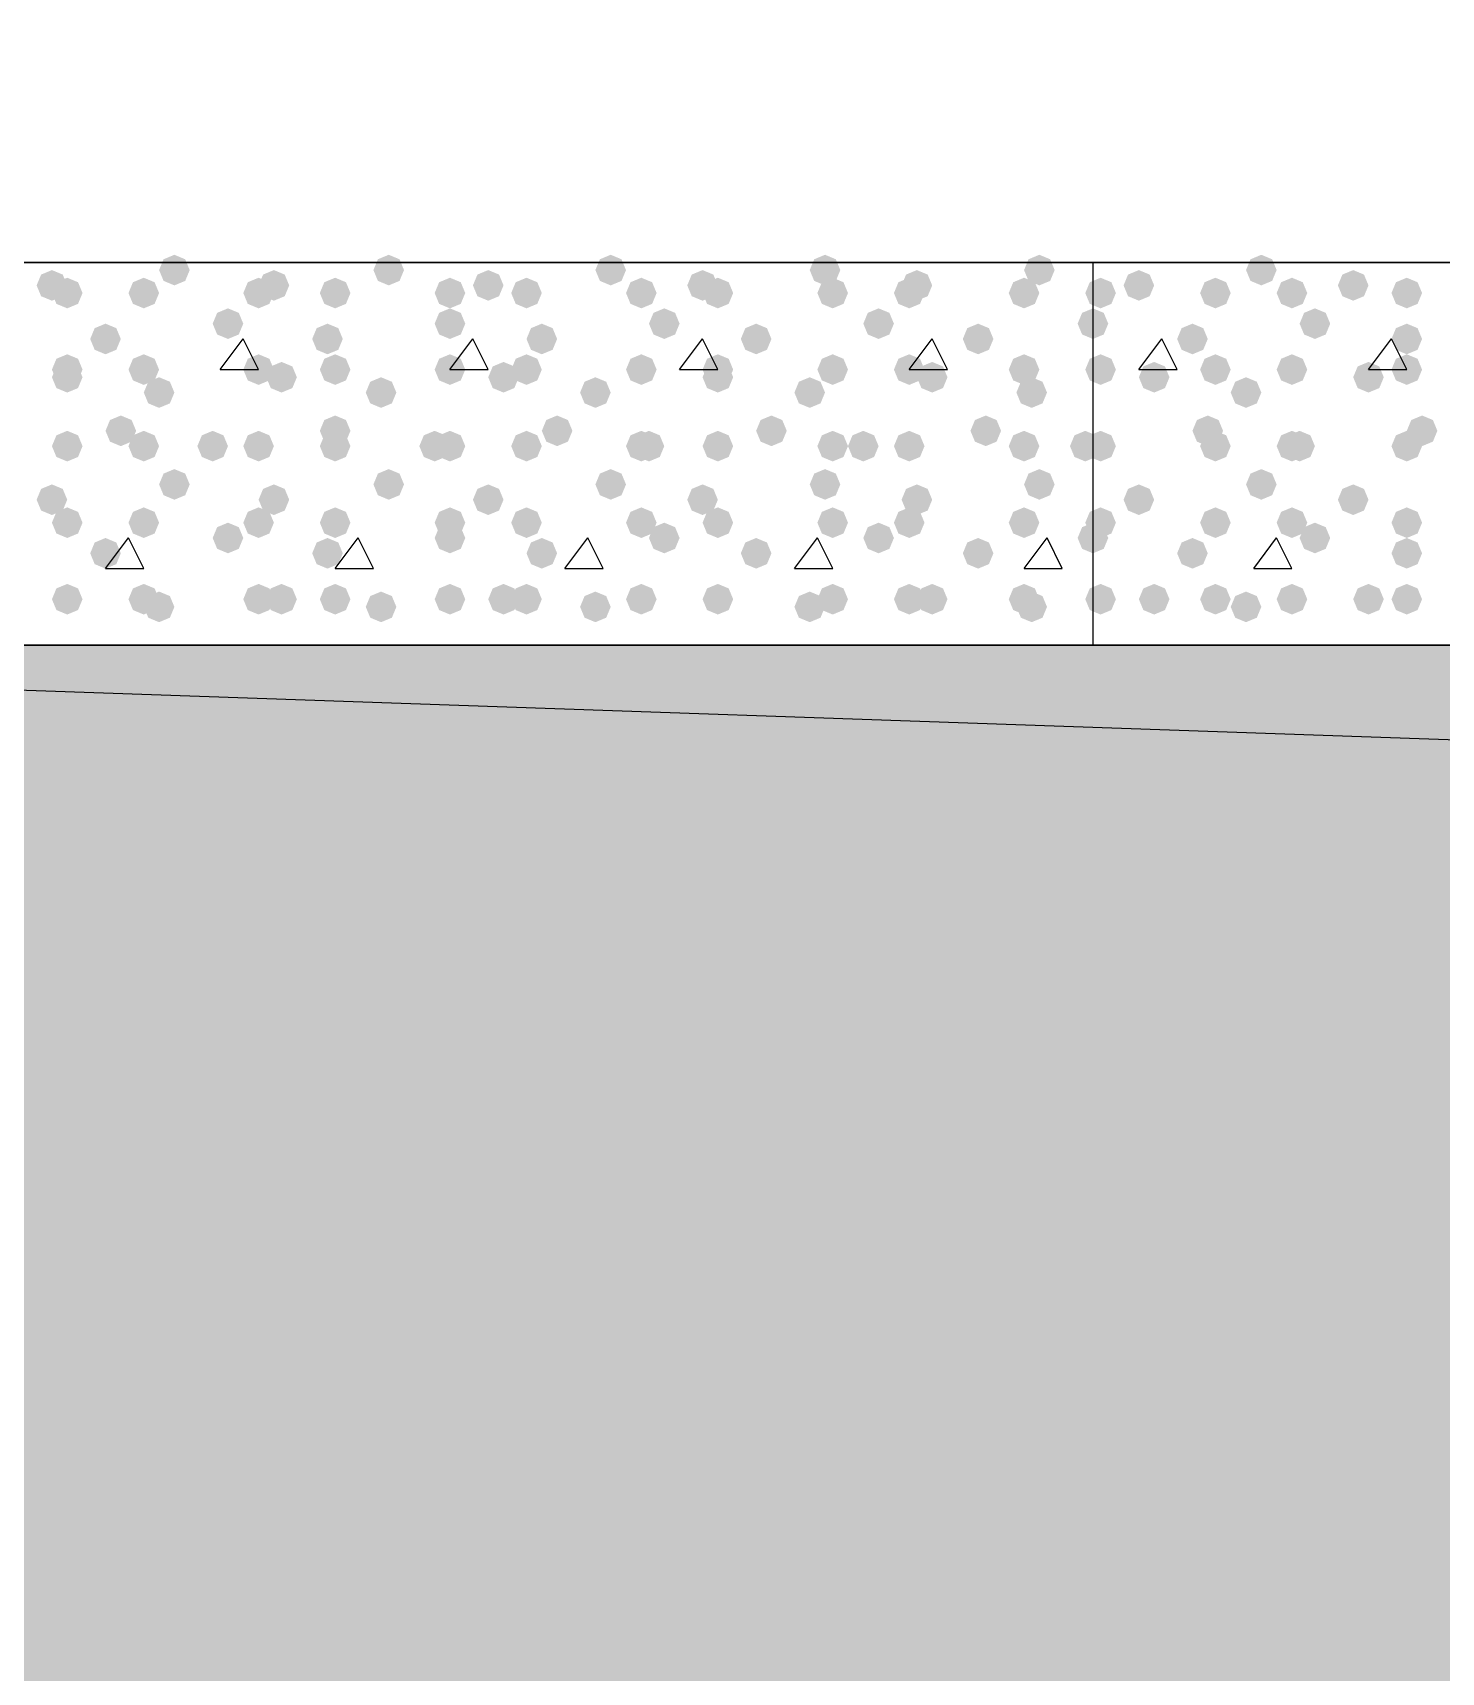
# Model space of a CAD drawing. Header units: millimetres. Extents: x 0 to 420, y 0 to 297.
# Drawn here: x 46.93 to 54.72, y 156.58 to 165.65 of the extents above; entities that cross this region are included whole.
import ezdxf

# ---------------------------------------------------------------- set-up
doc = ezdxf.new("R2010")
doc.units = ezdxf.units.MM
doc.layers.get('0').update_dxf_attribs({"linetype": 'CONTINUOUS'})

msp = doc.modelspace()

# ---------------------------------------------------------------- hatches: boundary and pattern name
at = {"true_color": 0x000008}
for points in [[(47.794333, 164.338), (47.769462, 164.278204), (47.709667, 164.253333), (47.649871, 164.278204), (47.625, 164.338), (47.649871, 164.397796), (47.709667, 164.422667), (47.769462, 164.397796)], [(48.979667, 164.338), (48.954796, 164.278204), (48.895, 164.253333), (48.835204, 164.278204), (48.810333, 164.338), (48.835204, 164.397796), (48.895, 164.422667), (48.954796, 164.397796)], [(50.207333, 164.338), (50.182463, 164.278204), (50.122667, 164.253333), (50.062871, 164.278204), (50.038, 164.338), (50.062871, 164.397796), (50.122667, 164.422667), (50.182462, 164.397796)], [(51.392667, 164.338), (51.367796, 164.278204), (51.308, 164.253333), (51.248204, 164.278204), (51.223333, 164.338), (51.248204, 164.397796), (51.308, 164.422667), (51.367796, 164.397796)], [(52.578, 164.338), (52.553129, 164.278204), (52.493333, 164.253333), (52.433538, 164.278204), (52.408667, 164.338), (52.433537, 164.397796), (52.493333, 164.422667), (52.553129, 164.397796)], [(47.117, 164.253333), (47.092129, 164.193537), (47.032333, 164.168667), (46.972538, 164.193537), (46.947667, 164.253333), (46.972537, 164.313129), (47.032333, 164.338), (47.092129, 164.313129)], [(47.201667, 164.211), (47.176796, 164.151204), (47.117, 164.126333), (47.057204, 164.151204), (47.032333, 164.211), (47.057204, 164.270796), (47.117, 164.295667), (47.176796, 164.270796)], [(47.625, 164.211), (47.600129, 164.151204), (47.540333, 164.126333), (47.480538, 164.151204), (47.455667, 164.211), (47.480537, 164.270796), (47.540333, 164.295667), (47.600129, 164.270796)], [(48.26, 164.211), (48.235129, 164.151204), (48.175333, 164.126333), (48.115538, 164.151204), (48.090667, 164.211), (48.115537, 164.270796), (48.175333, 164.295667), (48.235129, 164.270796)], [(48.344667, 164.253333), (48.319796, 164.193537), (48.26, 164.168667), (48.200204, 164.193537), (48.175333, 164.253333), (48.200204, 164.313129), (48.26, 164.338), (48.319796, 164.313129)], [(48.683333, 164.211), (48.658463, 164.151204), (48.598667, 164.126333), (48.538871, 164.151204), (48.514, 164.211), (48.538871, 164.270796), (48.598667, 164.295667), (48.658462, 164.270796)], [(49.318333, 164.211), (49.293463, 164.151204), (49.233667, 164.126333), (49.173871, 164.151204), (49.149, 164.211), (49.173871, 164.270796), (49.233667, 164.295667), (49.293462, 164.270796)], [(49.53, 164.253333), (49.505129, 164.193537), (49.445333, 164.168667), (49.385538, 164.193537), (49.360667, 164.253333), (49.385537, 164.313129), (49.445333, 164.338), (49.505129, 164.313129)], [(49.741667, 164.211), (49.716796, 164.151204), (49.657, 164.126333), (49.597204, 164.151204), (49.572333, 164.211), (49.597204, 164.270796), (49.657, 164.295667), (49.716796, 164.270796)], [(50.376667, 164.211), (50.351796, 164.151204), (50.292, 164.126333), (50.232204, 164.151204), (50.207333, 164.211), (50.232204, 164.270796), (50.292, 164.295667), (50.351796, 164.270796)], [(50.715333, 164.253333), (50.690463, 164.193537), (50.630667, 164.168667), (50.570871, 164.193537), (50.546, 164.253333), (50.570871, 164.313129), (50.630667, 164.338), (50.690462, 164.313129)], [(50.8, 164.211), (50.775129, 164.151204), (50.715333, 164.126333), (50.655538, 164.151204), (50.630667, 164.211), (50.655537, 164.270796), (50.715333, 164.295667), (50.775129, 164.270796)], [(51.435, 164.211), (51.410129, 164.151204), (51.350333, 164.126333), (51.290538, 164.151204), (51.265667, 164.211), (51.290537, 164.270796), (51.350333, 164.295667), (51.410129, 164.270796)], [(51.858333, 164.211), (51.833463, 164.151204), (51.773667, 164.126333), (51.713871, 164.151204), (51.689, 164.211), (51.713871, 164.270796), (51.773667, 164.295667), (51.833462, 164.270796)], [(51.900667, 164.253333), (51.875796, 164.193537), (51.816, 164.168667), (51.756204, 164.193537), (51.731333, 164.253333), (51.756204, 164.313129), (51.816, 164.338), (51.875796, 164.313129)], [(52.493333, 164.211), (52.468463, 164.151204), (52.408667, 164.126333), (52.348871, 164.151204), (52.324, 164.211), (52.348871, 164.270796), (52.408667, 164.295667), (52.468462, 164.270796)], [(48.090667, 164.041667), (48.065796, 163.981871), (48.006, 163.957), (47.946204, 163.981871), (47.921333, 164.041667), (47.946204, 164.101462), (48.006, 164.126333), (48.065796, 164.101463)], [(49.318333, 164.041667), (49.293463, 163.981871), (49.233667, 163.957), (49.173871, 163.981871), (49.149, 164.041667), (49.173871, 164.101462), (49.233667, 164.126333), (49.293462, 164.101463)], [(50.503667, 164.041667), (50.478796, 163.981871), (50.419, 163.957), (50.359204, 163.981871), (50.334333, 164.041667), (50.359204, 164.101462), (50.419, 164.126333), (50.478796, 164.101463)], [(51.689, 164.041667), (51.664129, 163.981871), (51.604333, 163.957), (51.544538, 163.981871), (51.519667, 164.041667), (51.544537, 164.101462), (51.604333, 164.126333), (51.664129, 164.101463)], [(47.413333, 163.957), (47.388463, 163.897204), (47.328667, 163.872333), (47.268871, 163.897204), (47.244, 163.957), (47.268871, 164.016796), (47.328667, 164.041667), (47.388462, 164.016796)], [(48.641, 163.957), (48.616129, 163.897204), (48.556333, 163.872333), (48.496537, 163.897204), (48.471667, 163.957), (48.496537, 164.016796), (48.556333, 164.041667), (48.616129, 164.016796)], [(49.826333, 163.957), (49.801463, 163.897204), (49.741667, 163.872333), (49.681871, 163.897204), (49.657, 163.957), (49.681871, 164.016796), (49.741667, 164.041667), (49.801462, 164.016796)], [(51.011667, 163.957), (50.986796, 163.897204), (50.927, 163.872333), (50.867204, 163.897204), (50.842333, 163.957), (50.867204, 164.016796), (50.927, 164.041667), (50.986796, 164.016796)], [(52.239333, 163.957), (52.214462, 163.897204), (52.154667, 163.872333), (52.094871, 163.897204), (52.07, 163.957), (52.094871, 164.016796), (52.154667, 164.041667), (52.214462, 164.016796)], [(47.201667, 163.787667), (47.176796, 163.727871), (47.117, 163.703), (47.057204, 163.727871), (47.032333, 163.787667), (47.057204, 163.847462), (47.117, 163.872333), (47.176796, 163.847463)], [(47.625, 163.787667), (47.600129, 163.727871), (47.540333, 163.703), (47.480538, 163.727871), (47.455667, 163.787667), (47.480537, 163.847462), (47.540333, 163.872333), (47.600129, 163.847463)], [(48.26, 163.787667), (48.235129, 163.727871), (48.175333, 163.703), (48.115538, 163.727871), (48.090667, 163.787667), (48.115537, 163.847462), (48.175333, 163.872333), (48.235129, 163.847463)], [(48.683333, 163.787667), (48.658463, 163.727871), (48.598667, 163.703), (48.538871, 163.727871), (48.514, 163.787667), (48.538871, 163.847462), (48.598667, 163.872333), (48.658462, 163.847463)], [(49.318333, 163.787667), (49.293463, 163.727871), (49.233667, 163.703), (49.173871, 163.727871), (49.149, 163.787667), (49.173871, 163.847462), (49.233667, 163.872333), (49.293462, 163.847463)], [(49.741667, 163.787667), (49.716796, 163.727871), (49.657, 163.703), (49.597204, 163.727871), (49.572333, 163.787667), (49.597204, 163.847462), (49.657, 163.872333), (49.716796, 163.847463)], [(50.376667, 163.787667), (50.351796, 163.727871), (50.292, 163.703), (50.232204, 163.727871), (50.207333, 163.787667), (50.232204, 163.847462), (50.292, 163.872333), (50.351796, 163.847463)], [(50.8, 163.787667), (50.775129, 163.727871), (50.715333, 163.703), (50.655538, 163.727871), (50.630667, 163.787667), (50.655537, 163.847462), (50.715333, 163.872333), (50.775129, 163.847463)], [(51.435, 163.787667), (51.410129, 163.727871), (51.350333, 163.703), (51.290538, 163.727871), (51.265667, 163.787667), (51.290537, 163.847462), (51.350333, 163.872333), (51.410129, 163.847463)], [(51.858333, 163.787667), (51.833463, 163.727871), (51.773667, 163.703), (51.713871, 163.727871), (51.689, 163.787667), (51.713871, 163.847462), (51.773667, 163.872333), (51.833462, 163.847463)], [(52.493333, 163.787667), (52.468463, 163.727871), (52.408667, 163.703), (52.348871, 163.727871), (52.324, 163.787667), (52.348871, 163.847462), (52.408667, 163.872333), (52.468462, 163.847463)], [(47.201667, 163.745333), (47.176796, 163.685537), (47.117, 163.660667), (47.057204, 163.685537), (47.032333, 163.745333), (47.057204, 163.805129), (47.117, 163.83), (47.176796, 163.805129)], [(48.387, 163.745333), (48.362129, 163.685537), (48.302333, 163.660667), (48.242538, 163.685537), (48.217667, 163.745333), (48.242537, 163.805129), (48.302333, 163.83), (48.362129, 163.805129)], [(49.614667, 163.745333), (49.589796, 163.685537), (49.53, 163.660667), (49.470204, 163.685537), (49.445333, 163.745333), (49.470204, 163.805129), (49.53, 163.83), (49.589796, 163.805129)], [(50.8, 163.745333), (50.775129, 163.685537), (50.715333, 163.660667), (50.655538, 163.685537), (50.630667, 163.745333), (50.655537, 163.805129), (50.715333, 163.83), (50.775129, 163.805129)], [(51.985333, 163.745333), (51.960463, 163.685537), (51.900667, 163.660667), (51.840871, 163.685537), (51.816, 163.745333), (51.840871, 163.805129), (51.900667, 163.83), (51.960462, 163.805129)], [(47.709667, 163.660667), (47.684796, 163.600871), (47.625, 163.576), (47.565204, 163.600871), (47.540333, 163.660667), (47.565204, 163.720462), (47.625, 163.745333), (47.684796, 163.720463)], [(48.937333, 163.660667), (48.912463, 163.600871), (48.852667, 163.576), (48.792871, 163.600871), (48.768, 163.660667), (48.792871, 163.720462), (48.852667, 163.745333), (48.912462, 163.720463)], [(50.122667, 163.660667), (50.097796, 163.600871), (50.038, 163.576), (49.978204, 163.600871), (49.953333, 163.660667), (49.978204, 163.720462), (50.038, 163.745333), (50.097796, 163.720463)], [(51.308, 163.660667), (51.283129, 163.600871), (51.223333, 163.576), (51.163537, 163.600871), (51.138667, 163.660667), (51.163537, 163.720462), (51.223333, 163.745333), (51.283129, 163.720463)], [(52.535667, 163.660667), (52.510796, 163.600871), (52.451, 163.576), (52.391204, 163.600871), (52.366333, 163.660667), (52.391204, 163.720462), (52.451, 163.745333), (52.510796, 163.720463)], [(47.498, 163.449), (47.473129, 163.389204), (47.413333, 163.364333), (47.353537, 163.389204), (47.328667, 163.449), (47.353537, 163.508796), (47.413333, 163.533667), (47.473129, 163.508796)], [(48.683333, 163.449), (48.658463, 163.389204), (48.598667, 163.364333), (48.538871, 163.389204), (48.514, 163.449), (48.538871, 163.508796), (48.598667, 163.533667), (48.658462, 163.508796)], [(49.911, 163.449), (49.886129, 163.389204), (49.826333, 163.364333), (49.766537, 163.389204), (49.741667, 163.449), (49.766537, 163.508796), (49.826333, 163.533667), (49.886129, 163.508796)], [(51.096333, 163.449), (51.071462, 163.389204), (51.011667, 163.364333), (50.951871, 163.389204), (50.927, 163.449), (50.951871, 163.508796), (51.011667, 163.533667), (51.071462, 163.508796)], [(52.281667, 163.449), (52.256796, 163.389204), (52.197, 163.364333), (52.137204, 163.389204), (52.112333, 163.449), (52.137204, 163.508796), (52.197, 163.533667), (52.256796, 163.508796)], [(47.201667, 163.364333), (47.176796, 163.304537), (47.117, 163.279667), (47.057204, 163.304537), (47.032333, 163.364333), (47.057204, 163.424129), (47.117, 163.449), (47.176796, 163.424129)], [(47.625, 163.364333), (47.600129, 163.304537), (47.540333, 163.279667), (47.480538, 163.304537), (47.455667, 163.364333), (47.480537, 163.424129), (47.540333, 163.449), (47.600129, 163.424129)], [(48.006, 163.364333), (47.981129, 163.304537), (47.921333, 163.279667), (47.861537, 163.304537), (47.836667, 163.364333), (47.861537, 163.424129), (47.921333, 163.449), (47.981129, 163.424129)], [(48.26, 163.364333), (48.235129, 163.304537), (48.175333, 163.279667), (48.115538, 163.304537), (48.090667, 163.364333), (48.115537, 163.424129), (48.175333, 163.449), (48.235129, 163.424129)], [(48.683333, 163.364333), (48.658463, 163.304537), (48.598667, 163.279667), (48.538871, 163.304537), (48.514, 163.364333), (48.538871, 163.424129), (48.598667, 163.449), (48.658462, 163.424129)], [(49.233667, 163.364333), (49.208796, 163.304537), (49.149, 163.279667), (49.089204, 163.304537), (49.064333, 163.364333), (49.089204, 163.424129), (49.149, 163.449), (49.208796, 163.424129)], [(49.318333, 163.364333), (49.293463, 163.304537), (49.233667, 163.279667), (49.173871, 163.304537), (49.149, 163.364333), (49.173871, 163.424129), (49.233667, 163.449), (49.293462, 163.424129)], [(49.741667, 163.364333), (49.716796, 163.304537), (49.657, 163.279667), (49.597204, 163.304537), (49.572333, 163.364333), (49.597204, 163.424129), (49.657, 163.449), (49.716796, 163.424129)], [(50.376667, 163.364333), (50.351796, 163.304537), (50.292, 163.279667), (50.232204, 163.304537), (50.207333, 163.364333), (50.232204, 163.424129), (50.292, 163.449), (50.351796, 163.424129)], [(50.419, 163.364333), (50.394129, 163.304537), (50.334333, 163.279667), (50.274538, 163.304537), (50.249667, 163.364333), (50.274537, 163.424129), (50.334333, 163.449), (50.394129, 163.424129)], [(50.8, 163.364333), (50.775129, 163.304537), (50.715333, 163.279667), (50.655538, 163.304537), (50.630667, 163.364333), (50.655537, 163.424129), (50.715333, 163.449), (50.775129, 163.424129)], [(51.435, 163.364333), (51.410129, 163.304537), (51.350333, 163.279667), (51.290538, 163.304537), (51.265667, 163.364333), (51.290537, 163.424129), (51.350333, 163.449), (51.410129, 163.424129)], [(51.604333, 163.364333), (51.579462, 163.304537), (51.519667, 163.279667), (51.459871, 163.304537), (51.435, 163.364333), (51.459871, 163.424129), (51.519667, 163.449), (51.579462, 163.424129)], [(51.858333, 163.364333), (51.833463, 163.304537), (51.773667, 163.279667), (51.713871, 163.304537), (51.689, 163.364333), (51.713871, 163.424129), (51.773667, 163.449), (51.833462, 163.424129)], [(52.493333, 163.364333), (52.468463, 163.304537), (52.408667, 163.279667), (52.348871, 163.304537), (52.324, 163.364333), (52.348871, 163.424129), (52.408667, 163.449), (52.468462, 163.424129)], [(52.832, 163.364333), (52.807129, 163.304537), (52.747333, 163.279667), (52.687538, 163.304537), (52.662667, 163.364333), (52.687537, 163.424129), (52.747333, 163.449), (52.807129, 163.424129)], [(47.794333, 163.152667), (47.769462, 163.092871), (47.709667, 163.068), (47.649871, 163.092871), (47.625, 163.152667), (47.649871, 163.212462), (47.709667, 163.237333), (47.769462, 163.212463)], [(48.979667, 163.152667), (48.954796, 163.092871), (48.895, 163.068), (48.835204, 163.092871), (48.810333, 163.152667), (48.835204, 163.212462), (48.895, 163.237333), (48.954796, 163.212463)], [(50.207333, 163.152667), (50.182463, 163.092871), (50.122667, 163.068), (50.062871, 163.092871), (50.038, 163.152667), (50.062871, 163.212462), (50.122667, 163.237333), (50.182462, 163.212463)], [(51.392667, 163.152667), (51.367796, 163.092871), (51.308, 163.068), (51.248204, 163.092871), (51.223333, 163.152667), (51.248204, 163.212462), (51.308, 163.237333), (51.367796, 163.212463)], [(52.578, 163.152667), (52.553129, 163.092871), (52.493333, 163.068), (52.433538, 163.092871), (52.408667, 163.152667), (52.433537, 163.212462), (52.493333, 163.237333), (52.553129, 163.212463)], [(47.117, 163.068), (47.092129, 163.008204), (47.032333, 162.983333), (46.972538, 163.008204), (46.947667, 163.068), (46.972537, 163.127796), (47.032333, 163.152667), (47.092129, 163.127796)], [(48.344667, 163.068), (48.319796, 163.008204), (48.26, 162.983333), (48.200204, 163.008204), (48.175333, 163.068), (48.200204, 163.127796), (48.26, 163.152667), (48.319796, 163.127796)], [(49.53, 163.068), (49.505129, 163.008204), (49.445333, 162.983333), (49.385538, 163.008204), (49.360667, 163.068), (49.385537, 163.127796), (49.445333, 163.152667), (49.505129, 163.127796)], [(50.715333, 163.068), (50.690463, 163.008204), (50.630667, 162.983333), (50.570871, 163.008204), (50.546, 163.068), (50.570871, 163.127796), (50.630667, 163.152667), (50.690462, 163.127796)], [(51.900667, 163.068), (51.875796, 163.008204), (51.816, 162.983333), (51.756204, 163.008204), (51.731333, 163.068), (51.756204, 163.127796), (51.816, 163.152667), (51.875796, 163.127796)], [(47.201667, 162.941), (47.176796, 162.881204), (47.117, 162.856333), (47.057204, 162.881204), (47.032333, 162.941), (47.057204, 163.000796), (47.117, 163.025667), (47.176796, 163.000796)], [(47.625, 162.941), (47.600129, 162.881204), (47.540333, 162.856333), (47.480538, 162.881204), (47.455667, 162.941), (47.480537, 163.000796), (47.540333, 163.025667), (47.600129, 163.000796)], [(48.26, 162.941), (48.235129, 162.881204), (48.175333, 162.856333), (48.115538, 162.881204), (48.090667, 162.941), (48.115537, 163.000796), (48.175333, 163.025667), (48.235129, 163.000796)], [(48.683333, 162.941), (48.658463, 162.881204), (48.598667, 162.856333), (48.538871, 162.881204), (48.514, 162.941), (48.538871, 163.000796), (48.598667, 163.025667), (48.658462, 163.000796)], [(49.318333, 162.941), (49.293463, 162.881204), (49.233667, 162.856333), (49.173871, 162.881204), (49.149, 162.941), (49.173871, 163.000796), (49.233667, 163.025667), (49.293462, 163.000796)], [(49.741667, 162.941), (49.716796, 162.881204), (49.657, 162.856333), (49.597204, 162.881204), (49.572333, 162.941), (49.597204, 163.000796), (49.657, 163.025667), (49.716796, 163.000796)], [(50.376667, 162.941), (50.351796, 162.881204), (50.292, 162.856333), (50.232204, 162.881204), (50.207333, 162.941), (50.232204, 163.000796), (50.292, 163.025667), (50.351796, 163.000796)], [(50.8, 162.941), (50.775129, 162.881204), (50.715333, 162.856333), (50.655538, 162.881204), (50.630667, 162.941), (50.655537, 163.000796), (50.715333, 163.025667), (50.775129, 163.000796)], [(51.435, 162.941), (51.410129, 162.881204), (51.350333, 162.856333), (51.290538, 162.881204), (51.265667, 162.941), (51.290537, 163.000796), (51.350333, 163.025667), (51.410129, 163.000796)], [(51.858333, 162.941), (51.833463, 162.881204), (51.773667, 162.856333), (51.713871, 162.881204), (51.689, 162.941), (51.713871, 163.000796), (51.773667, 163.025667), (51.833462, 163.000796)], [(52.493333, 162.941), (52.468463, 162.881204), (52.408667, 162.856333), (52.348871, 162.881204), (52.324, 162.941), (52.348871, 163.000796), (52.408667, 163.025667), (52.468462, 163.000796)], [(48.090667, 162.856333), (48.065796, 162.796537), (48.006, 162.771667), (47.946204, 162.796537), (47.921333, 162.856333), (47.946204, 162.916129), (48.006, 162.941), (48.065796, 162.916129)], [(49.318333, 162.856333), (49.293463, 162.796537), (49.233667, 162.771667), (49.173871, 162.796537), (49.149, 162.856333), (49.173871, 162.916129), (49.233667, 162.941), (49.293462, 162.916129)], [(50.503667, 162.856333), (50.478796, 162.796537), (50.419, 162.771667), (50.359204, 162.796537), (50.334333, 162.856333), (50.359204, 162.916129), (50.419, 162.941), (50.478796, 162.916129)], [(51.689, 162.856333), (51.664129, 162.796537), (51.604333, 162.771667), (51.544538, 162.796537), (51.519667, 162.856333), (51.544537, 162.916129), (51.604333, 162.941), (51.664129, 162.916129)], [(47.413333, 162.771667), (47.388463, 162.711871), (47.328667, 162.687), (47.268871, 162.711871), (47.244, 162.771667), (47.268871, 162.831462), (47.328667, 162.856333), (47.388462, 162.831463)], [(48.641, 162.771667), (48.616129, 162.711871), (48.556333, 162.687), (48.496537, 162.711871), (48.471667, 162.771667), (48.496537, 162.831462), (48.556333, 162.856333), (48.616129, 162.831463)], [(49.826333, 162.771667), (49.801463, 162.711871), (49.741667, 162.687), (49.681871, 162.711871), (49.657, 162.771667), (49.681871, 162.831462), (49.741667, 162.856333), (49.801462, 162.831463)], [(51.011667, 162.771667), (50.986796, 162.711871), (50.927, 162.687), (50.867204, 162.711871), (50.842333, 162.771667), (50.867204, 162.831462), (50.927, 162.856333), (50.986796, 162.831463)], [(52.239333, 162.771667), (52.214462, 162.711871), (52.154667, 162.687), (52.094871, 162.711871), (52.07, 162.771667), (52.094871, 162.831462), (52.154667, 162.856333), (52.214462, 162.831463)], [(47.201667, 162.517667), (47.176796, 162.457871), (47.117, 162.433), (47.057204, 162.457871), (47.032333, 162.517667), (47.057204, 162.577462), (47.117, 162.602333), (47.176796, 162.577463)], [(47.201667, 162.517667), (47.176796, 162.457871), (47.117, 162.433), (47.057204, 162.457871), (47.032333, 162.517667), (47.057204, 162.577462), (47.117, 162.602333), (47.176796, 162.577463)], [(47.625, 162.517667), (47.600129, 162.457871), (47.540333, 162.433), (47.480538, 162.457871), (47.455667, 162.517667), (47.480537, 162.577462), (47.540333, 162.602333), (47.600129, 162.577463)], [(48.26, 162.517667), (48.235129, 162.457871), (48.175333, 162.433), (48.115538, 162.457871), (48.090667, 162.517667), (48.115537, 162.577462), (48.175333, 162.602333), (48.235129, 162.577463)], [(48.387, 162.517667), (48.362129, 162.457871), (48.302333, 162.433), (48.242538, 162.457871), (48.217667, 162.517667), (48.242537, 162.577462), (48.302333, 162.602333), (48.362129, 162.577463)], [(48.683333, 162.517667), (48.658463, 162.457871), (48.598667, 162.433), (48.538871, 162.457871), (48.514, 162.517667), (48.538871, 162.577462), (48.598667, 162.602333), (48.658462, 162.577463)], [(49.318333, 162.517667), (49.293463, 162.457871), (49.233667, 162.433), (49.173871, 162.457871), (49.149, 162.517667), (49.173871, 162.577462), (49.233667, 162.602333), (49.293462, 162.577463)], [(49.614667, 162.517667), (49.589796, 162.457871), (49.53, 162.433), (49.470204, 162.457871), (49.445333, 162.517667), (49.470204, 162.577462), (49.53, 162.602333), (49.589796, 162.577463)], [(49.741667, 162.517667), (49.716796, 162.457871), (49.657, 162.433), (49.597204, 162.457871), (49.572333, 162.517667), (49.597204, 162.577462), (49.657, 162.602333), (49.716796, 162.577463)], [(50.376667, 162.517667), (50.351796, 162.457871), (50.292, 162.433), (50.232204, 162.457871), (50.207333, 162.517667), (50.232204, 162.577462), (50.292, 162.602333), (50.351796, 162.577463)], [(50.8, 162.517667), (50.775129, 162.457871), (50.715333, 162.433), (50.655538, 162.457871), (50.630667, 162.517667), (50.655537, 162.577462), (50.715333, 162.602333), (50.775129, 162.577463)], [(50.8, 162.517667), (50.775129, 162.457871), (50.715333, 162.433), (50.655538, 162.457871), (50.630667, 162.517667), (50.655537, 162.577462), (50.715333, 162.602333), (50.775129, 162.577463)], [(51.435, 162.517667), (51.410129, 162.457871), (51.350333, 162.433), (51.290538, 162.457871), (51.265667, 162.517667), (51.290537, 162.577462), (51.350333, 162.602333), (51.410129, 162.577463)], [(51.858333, 162.517667), (51.833463, 162.457871), (51.773667, 162.433), (51.713871, 162.457871), (51.689, 162.517667), (51.713871, 162.577462), (51.773667, 162.602333), (51.833462, 162.577463)], [(51.985333, 162.517667), (51.960463, 162.457871), (51.900667, 162.433), (51.840871, 162.457871), (51.816, 162.517667), (51.840871, 162.577462), (51.900667, 162.602333), (51.960462, 162.577463)], [(52.493333, 162.517667), (52.468463, 162.457871), (52.408667, 162.433), (52.348871, 162.457871), (52.324, 162.517667), (52.348871, 162.577462), (52.408667, 162.602333), (52.468462, 162.577463)], [(47.709667, 162.475333), (47.684796, 162.415537), (47.625, 162.390667), (47.565204, 162.415537), (47.540333, 162.475333), (47.565204, 162.535129), (47.625, 162.56), (47.684796, 162.535129)], [(48.937333, 162.475333), (48.912463, 162.415537), (48.852667, 162.390667), (48.792871, 162.415537), (48.768, 162.475333), (48.792871, 162.535129), (48.852667, 162.56), (48.912462, 162.535129)], [(50.122667, 162.475333), (50.097796, 162.415537), (50.038, 162.390667), (49.978204, 162.415537), (49.953333, 162.475333), (49.978204, 162.535129), (50.038, 162.56), (50.097796, 162.535129)], [(51.308, 162.475333), (51.283129, 162.415537), (51.223333, 162.390667), (51.163537, 162.415537), (51.138667, 162.475333), (51.163537, 162.535129), (51.223333, 162.56), (51.283129, 162.535129)], [(52.535667, 162.475333), (52.510796, 162.415537), (52.451, 162.390667), (52.391204, 162.415537), (52.366333, 162.475333), (52.391204, 162.535129), (52.451, 162.56), (52.510796, 162.535129)]]:
    msp.add_hatch(color=0, dxfattribs=at).paths.add_polyline_path(points, flags=0)
at = {"true_color": 0x000007}
for points in [[(53.805667, 164.338), (53.780796, 164.278204), (53.721, 164.253333), (53.661204, 164.278204), (53.636333, 164.338), (53.661204, 164.397796), (53.721, 164.422667), (53.780796, 164.397796)], [(52.916667, 164.211), (52.891796, 164.151204), (52.832, 164.126333), (52.772204, 164.151204), (52.747333, 164.211), (52.772204, 164.270796), (52.832, 164.295667), (52.891796, 164.270796)], [(53.128333, 164.253333), (53.103463, 164.193537), (53.043667, 164.168667), (52.983871, 164.193537), (52.959, 164.253333), (52.983871, 164.313129), (53.043667, 164.338), (53.103462, 164.313129)], [(53.551667, 164.211), (53.526796, 164.151204), (53.467, 164.126333), (53.407204, 164.151204), (53.382333, 164.211), (53.407204, 164.270796), (53.467, 164.295667), (53.526796, 164.270796)], [(53.975, 164.211), (53.950129, 164.151204), (53.890333, 164.126333), (53.830538, 164.151204), (53.805667, 164.211), (53.830537, 164.270796), (53.890333, 164.295667), (53.950129, 164.270796)], [(54.313667, 164.253333), (54.288796, 164.193537), (54.229, 164.168667), (54.169204, 164.193537), (54.144333, 164.253333), (54.169204, 164.313129), (54.229, 164.338), (54.288796, 164.313129)], [(54.61, 164.211), (54.585129, 164.151204), (54.525333, 164.126333), (54.465538, 164.151204), (54.440667, 164.211), (54.465537, 164.270796), (54.525333, 164.295667), (54.585129, 164.270796)], [(52.874333, 164.041667), (52.849462, 163.981871), (52.789667, 163.957), (52.729871, 163.981871), (52.705, 164.041667), (52.729871, 164.101462), (52.789667, 164.126333), (52.849462, 164.101463)], [(54.102, 164.041667), (54.077129, 163.981871), (54.017333, 163.957), (53.957538, 163.981871), (53.932667, 164.041667), (53.957537, 164.101462), (54.017333, 164.126333), (54.077129, 164.101463)], [(53.424667, 163.957), (53.399796, 163.897204), (53.34, 163.872333), (53.280204, 163.897204), (53.255333, 163.957), (53.280204, 164.016796), (53.34, 164.041667), (53.399796, 164.016796)], [(54.61, 163.957), (54.585129, 163.897204), (54.525333, 163.872333), (54.465538, 163.897204), (54.440667, 163.957), (54.465537, 164.016796), (54.525333, 164.041667), (54.585129, 164.016796)], [(52.916667, 163.787667), (52.891796, 163.727871), (52.832, 163.703), (52.772204, 163.727871), (52.747333, 163.787667), (52.772204, 163.847462), (52.832, 163.872333), (52.891796, 163.847463)], [(53.551667, 163.787667), (53.526796, 163.727871), (53.467, 163.703), (53.407204, 163.727871), (53.382333, 163.787667), (53.407204, 163.847462), (53.467, 163.872333), (53.526796, 163.847463)], [(53.975, 163.787667), (53.950129, 163.727871), (53.890333, 163.703), (53.830538, 163.727871), (53.805667, 163.787667), (53.830537, 163.847462), (53.890333, 163.872333), (53.950129, 163.847463)], [(54.61, 163.787667), (54.585129, 163.727871), (54.525333, 163.703), (54.465538, 163.727871), (54.440667, 163.787667), (54.465537, 163.847462), (54.525333, 163.872333), (54.585129, 163.847463)], [(53.213, 163.745333), (53.188129, 163.685537), (53.128333, 163.660667), (53.068537, 163.685537), (53.043667, 163.745333), (53.068537, 163.805129), (53.128333, 163.83), (53.188129, 163.805129)], [(54.398333, 163.745333), (54.373463, 163.685537), (54.313667, 163.660667), (54.253871, 163.685537), (54.229, 163.745333), (54.253871, 163.805129), (54.313667, 163.83), (54.373462, 163.805129)], [(53.721, 163.660667), (53.696129, 163.600871), (53.636333, 163.576), (53.576537, 163.600871), (53.551667, 163.660667), (53.576537, 163.720462), (53.636333, 163.745333), (53.696129, 163.720463)], [(53.509333, 163.449), (53.484462, 163.389204), (53.424667, 163.364333), (53.364871, 163.389204), (53.34, 163.449), (53.364871, 163.508796), (53.424667, 163.533667), (53.484462, 163.508796)], [(54.694667, 163.449), (54.669796, 163.389204), (54.61, 163.364333), (54.550204, 163.389204), (54.525333, 163.449), (54.550204, 163.508796), (54.61, 163.533667), (54.669796, 163.508796)], [(52.916667, 163.364333), (52.891796, 163.304537), (52.832, 163.279667), (52.772204, 163.304537), (52.747333, 163.364333), (52.772204, 163.424129), (52.832, 163.449), (52.891796, 163.424129)], [(53.551667, 163.364333), (53.526796, 163.304537), (53.467, 163.279667), (53.407204, 163.304537), (53.382333, 163.364333), (53.407204, 163.424129), (53.467, 163.449), (53.526796, 163.424129)], [(53.975, 163.364333), (53.950129, 163.304537), (53.890333, 163.279667), (53.830538, 163.304537), (53.805667, 163.364333), (53.830537, 163.424129), (53.890333, 163.449), (53.950129, 163.424129)], [(54.017333, 163.364333), (53.992463, 163.304537), (53.932667, 163.279667), (53.872871, 163.304537), (53.848, 163.364333), (53.872871, 163.424129), (53.932667, 163.449), (53.992462, 163.424129)], [(54.61, 163.364333), (54.585129, 163.304537), (54.525333, 163.279667), (54.465538, 163.304537), (54.440667, 163.364333), (54.465537, 163.424129), (54.525333, 163.449), (54.585129, 163.424129)], [(53.805667, 163.152667), (53.780796, 163.092871), (53.721, 163.068), (53.661204, 163.092871), (53.636333, 163.152667), (53.661204, 163.212462), (53.721, 163.237333), (53.780796, 163.212463)], [(53.128333, 163.068), (53.103463, 163.008204), (53.043667, 162.983333), (52.983871, 163.008204), (52.959, 163.068), (52.983871, 163.127796), (53.043667, 163.152667), (53.103462, 163.127796)], [(54.313667, 163.068), (54.288796, 163.008204), (54.229, 162.983333), (54.169204, 163.008204), (54.144333, 163.068), (54.169204, 163.127796), (54.229, 163.152667), (54.288796, 163.127796)], [(52.916667, 162.941), (52.891796, 162.881204), (52.832, 162.856333), (52.772204, 162.881204), (52.747333, 162.941), (52.772204, 163.000796), (52.832, 163.025667), (52.891796, 163.000796)], [(53.551667, 162.941), (53.526796, 162.881204), (53.467, 162.856333), (53.407204, 162.881204), (53.382333, 162.941), (53.407204, 163.000796), (53.467, 163.025667), (53.526796, 163.000796)], [(53.975, 162.941), (53.950129, 162.881204), (53.890333, 162.856333), (53.830538, 162.881204), (53.805667, 162.941), (53.830537, 163.000796), (53.890333, 163.025667), (53.950129, 163.000796)], [(54.61, 162.941), (54.585129, 162.881204), (54.525333, 162.856333), (54.465538, 162.881204), (54.440667, 162.941), (54.465537, 163.000796), (54.525333, 163.025667), (54.585129, 163.000796)], [(52.874333, 162.856333), (52.849462, 162.796537), (52.789667, 162.771667), (52.729871, 162.796537), (52.705, 162.856333), (52.729871, 162.916129), (52.789667, 162.941), (52.849462, 162.916129)], [(54.102, 162.856333), (54.077129, 162.796537), (54.017333, 162.771667), (53.957538, 162.796537), (53.932667, 162.856333), (53.957537, 162.916129), (54.017333, 162.941), (54.077129, 162.916129)], [(53.424667, 162.771667), (53.399796, 162.711871), (53.34, 162.687), (53.280204, 162.711871), (53.255333, 162.771667), (53.280204, 162.831462), (53.34, 162.856333), (53.399796, 162.831463)], [(54.61, 162.771667), (54.585129, 162.711871), (54.525333, 162.687), (54.465538, 162.711871), (54.440667, 162.771667), (54.465537, 162.831462), (54.525333, 162.856333), (54.585129, 162.831463)], [(52.916667, 162.517667), (52.891796, 162.457871), (52.832, 162.433), (52.772204, 162.457871), (52.747333, 162.517667), (52.772204, 162.577462), (52.832, 162.602333), (52.891796, 162.577463)], [(53.213, 162.517667), (53.188129, 162.457871), (53.128333, 162.433), (53.068537, 162.457871), (53.043667, 162.517667), (53.068537, 162.577462), (53.128333, 162.602333), (53.188129, 162.577463)], [(53.551667, 162.517667), (53.526796, 162.457871), (53.467, 162.433), (53.407204, 162.457871), (53.382333, 162.517667), (53.407204, 162.577462), (53.467, 162.602333), (53.526796, 162.577463)], [(53.975, 162.517667), (53.950129, 162.457871), (53.890333, 162.433), (53.830538, 162.457871), (53.805667, 162.517667), (53.830537, 162.577462), (53.890333, 162.602333), (53.950129, 162.577463)], [(54.398333, 162.517667), (54.373463, 162.457871), (54.313667, 162.433), (54.253871, 162.457871), (54.229, 162.517667), (54.253871, 162.577462), (54.313667, 162.602333), (54.373462, 162.577463)], [(54.61, 162.517667), (54.585129, 162.457871), (54.525333, 162.433), (54.465538, 162.457871), (54.440667, 162.517667), (54.465537, 162.577462), (54.525333, 162.602333), (54.585129, 162.577463)], [(53.721, 162.475333), (53.696129, 162.415537), (53.636333, 162.390667), (53.576537, 162.415537), (53.551667, 162.475333), (53.576537, 162.535129), (53.636333, 162.56), (53.696129, 162.535129)]]:
    msp.add_hatch(color=0, dxfattribs=at).paths.add_polyline_path(points, flags=0)
at = {"true_color": 0x000008}
h = msp.add_hatch(color=0, dxfattribs=at)
h.paths.add_polyline_path([(385.826, 162.263667), (39.708667, 162.263667), (385.826, 150.241)], flags=0)
h.paths.add_polyline_path([(39.708667, 162.263667), (385.826, 150.241), (39.708667, 150.241)], flags=0)

# ---------------------------------------------------------------- linework, layer by layer
at = {"color": 0, "true_color": 0x000007}
for points in [[(38.650333, 185.547), (38.650333, 162.263667), (386.884333, 162.263667), (386.884333, 185.547), (224.409, 185.547), (224.409, 206.756), (201.125667, 206.756), (201.125667, 185.547)], [(38.650333, 185.547), (38.650333, 162.263667), (386.884333, 162.263667), (386.884333, 185.547), (224.409, 185.547), (224.409, 206.756), (201.125667, 206.756), (201.125667, 185.547)], [(52.789667, 164.380333), (52.789667, 162.263667), (54.906333, 162.263667), (54.906333, 164.380333)]]:
    msp.add_lwpolyline(points, close=True, dxfattribs=at)
at = {"color": 0, "true_color": 0x0000fd}
msp.add_lwpolyline([(40.767, 164.380333), (384.767667, 164.380333), (384.767667, 183.430333), (222.292333, 183.430333), (222.292333, 204.639333), (203.242333, 204.639333), (203.242333, 183.430333), (40.767, 183.430333)], close=True, dxfattribs=at)
at = {"color": 0, "true_color": 0x000007}
for points in [[(52.789667, 164.380333), (40.767, 164.380333)], [(53.043667, 163.787667), (53.170667, 163.957)], [(53.255333, 163.787667), (53.170667, 163.957)], [(54.313667, 163.787667), (54.440667, 163.957)], [(54.525333, 163.787667), (54.440667, 163.957)], [(53.043667, 163.787667), (53.255333, 163.787667)], [(54.313667, 163.787667), (54.525333, 163.787667)], [(53.678667, 162.687), (53.805667, 162.856333)], [(53.890333, 162.687), (53.805667, 162.856333)], [(53.678667, 162.687), (53.890333, 162.687)], [(40.767, 162.263667), (52.789667, 162.263667)]]:
    msp.add_lwpolyline(points, dxfattribs=at)
at = {"color": 0, "true_color": 0x000008}
for points in [[(47.963667, 163.787667), (48.090667, 163.957)], [(48.175333, 163.787667), (48.090667, 163.957)], [(49.233667, 163.787667), (49.360667, 163.957)], [(49.445333, 163.787667), (49.360667, 163.957)], [(50.503667, 163.787667), (50.630667, 163.957)], [(50.715333, 163.787667), (50.630667, 163.957)], [(51.773667, 163.787667), (51.900667, 163.957)], [(51.985333, 163.787667), (51.900667, 163.957)], [(47.963667, 163.787667), (48.175333, 163.787667)], [(49.233667, 163.787667), (49.445333, 163.787667)], [(50.503667, 163.787667), (50.715333, 163.787667)], [(51.773667, 163.787667), (51.985333, 163.787667)], [(47.328667, 162.687), (47.455667, 162.856333)], [(47.540333, 162.687), (47.455667, 162.856333)], [(48.598667, 162.687), (48.725667, 162.856333)], [(48.810333, 162.687), (48.725667, 162.856333)], [(49.868667, 162.687), (49.995667, 162.856333)], [(50.080333, 162.687), (49.995667, 162.856333)], [(51.138667, 162.687), (51.265667, 162.856333)], [(51.350333, 162.687), (51.265667, 162.856333)], [(52.408667, 162.687), (52.535667, 162.856333)], [(52.620333, 162.687), (52.535667, 162.856333)], [(47.328667, 162.687), (47.540333, 162.687)], [(48.598667, 162.687), (48.810333, 162.687)], [(49.868667, 162.687), (50.080333, 162.687)], [(51.138667, 162.687), (51.350333, 162.687)], [(52.408667, 162.687), (52.620333, 162.687)]]:
    msp.add_lwpolyline(points, dxfattribs=at)
for points in [[(385.826, 162.263667), (39.708667, 162.263667), (385.826, 150.241)], [(39.708667, 162.263667), (385.826, 150.241), (39.708667, 150.241)]]:
    msp.add_lwpolyline(points, close=True, dxfattribs=at)

doc.saveas('drawing.dxf')
